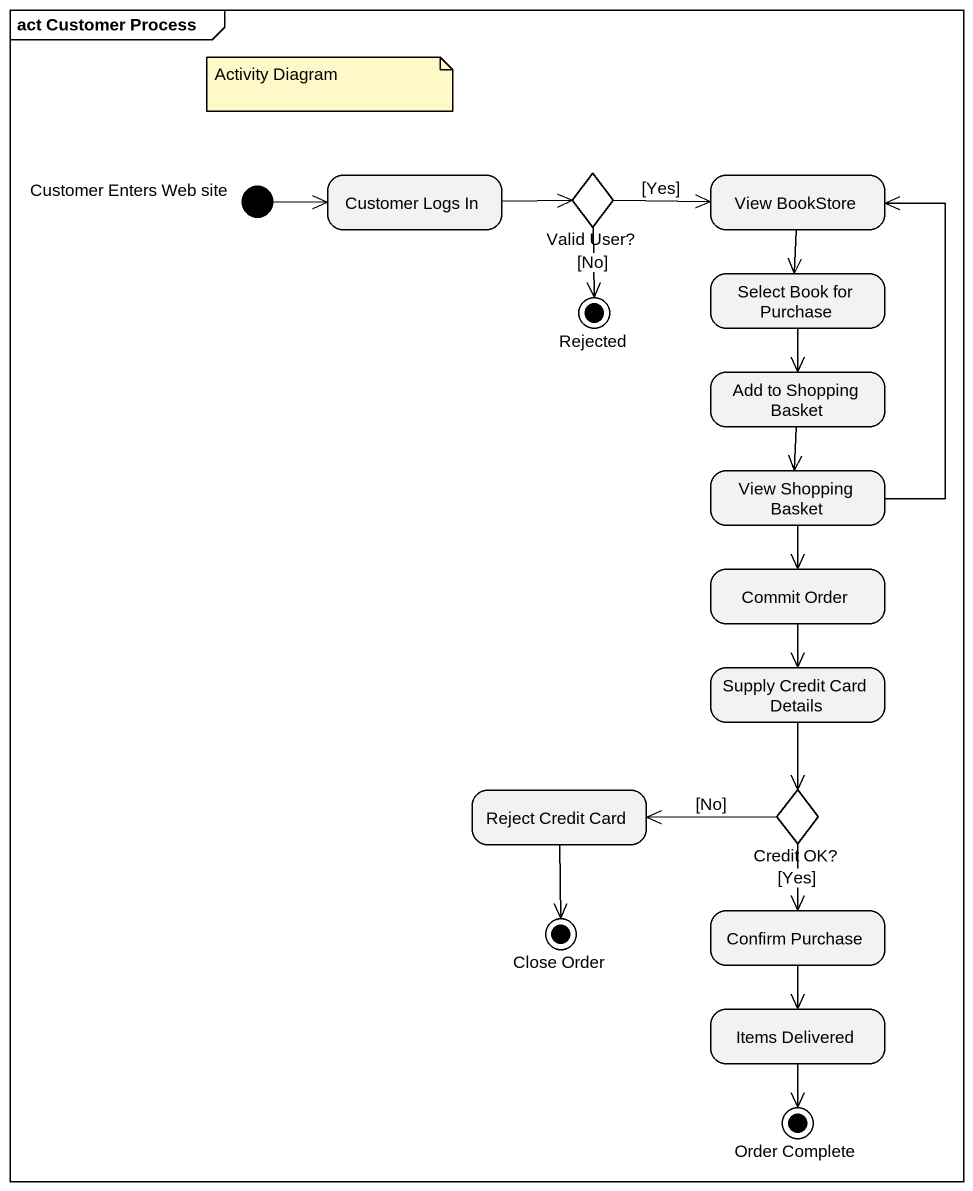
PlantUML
@startuml
mainframe act Customer Process
hide empty description
state "Customer Enters Web site" as Customer_Enters_Web_site <<start>>
state "Customer Logs In" as Customer_Logs_In
state "Valid User?" as Valid_User <<choice>>
state "View BookStore" as View_BookStore
state "Select Book for Purchase" as Select_Book_for_Purchase
state Rejected <<end>>
state "Add to Shopping Basket" as Add_to_Shopping_Basket
state "View Shopping Basket" as View_Shopping_Basket
state "Commit Order" as Commit_Order
state "Supply Credit Card Details" as Supply_Credit_Card_Details
state "Reject Credit Card" as Reject_Credit_Card
state "Credit OK?" as Credit_OK <<choice>>
state "Close Order" as Close_Order <<end>>
state "Confirm Purchase" as Confirm_Purchase
state "Items Delivered" as Items_Delivered
state "Order Complete" as Order_Complete <<end>>
Customer_Enters_Web_site -right-> Customer_Logs_In
Customer_Logs_In -right-> Valid_User
Valid_User -right-> View_BookStore : [Yes]
Valid_User --> Rejected : [No]
View_BookStore --> Select_Book_for_Purchase
Select_Book_for_Purchase --> Add_to_Shopping_Basket
Add_to_Shopping_Basket --> View_Shopping_Basket
View_Shopping_Basket -up-> View_BookStore
View_Shopping_Basket --> Commit_Order
Commit_Order --> Supply_Credit_Card_Details
Supply_Credit_Card_Details --> Credit_OK
Reject_Credit_Card --> Close_Order
Credit_OK -left-> Reject_Credit_Card : [No]
Credit_OK --> Confirm_Purchase : [Yes]
Confirm_Purchase --> Items_Delivered
Items_Delivered --> Order_Complete
note as N1
  Activity Diagram
end note
@enduml
